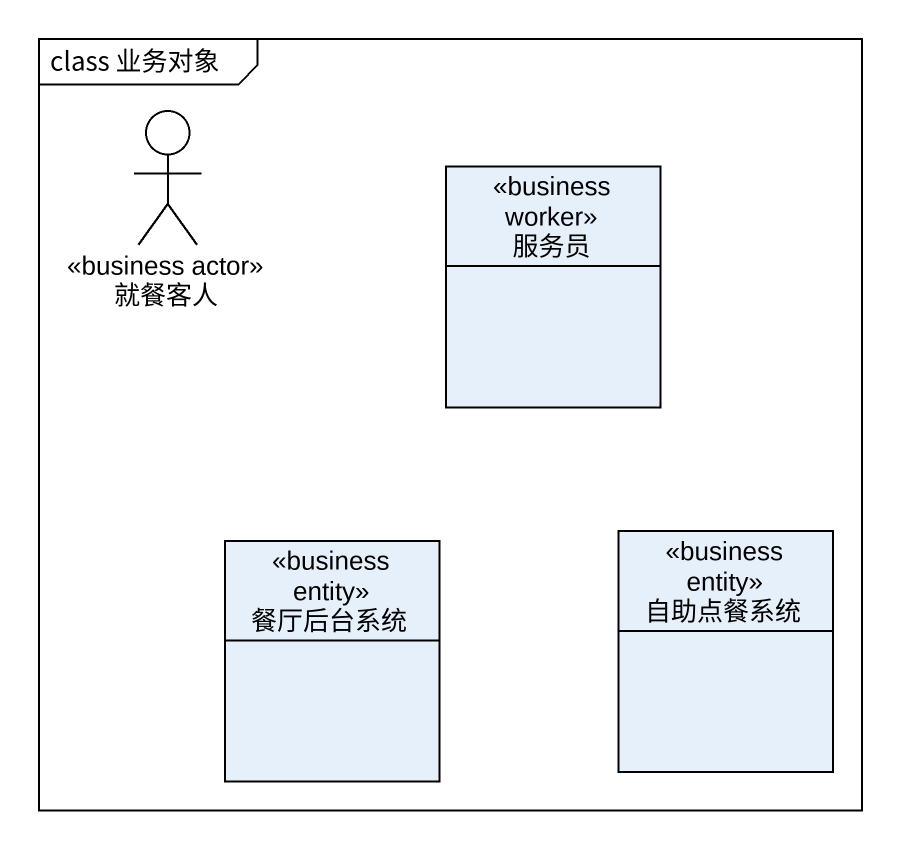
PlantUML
@startuml
mainframe class 业务对象
allowmixing
hide circle
hide empty members
actor 就餐客人 <<business actor>>
class 服务员 <<business worker>>
class 餐厅后台系统 <<business entity>>
class 自助点餐系统 <<business entity>>
@enduml
